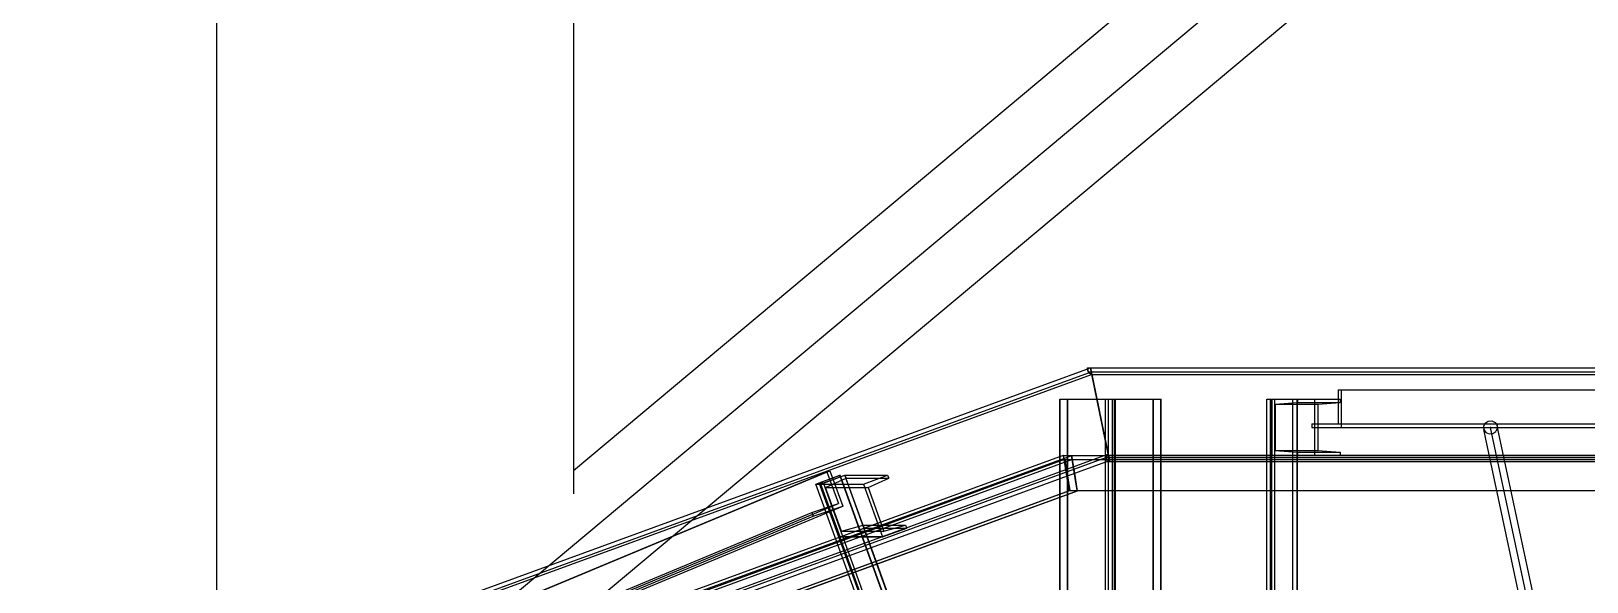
# Model space of a CAD drawing. Header units: millimetres. Extents: x 150209.93 to 150215.05, y 136675.65 to 136679.93.
# Drawn here: x 150213.6065 to 150213.673, y 136679.1361 to 136679.1597 of the extents above; entities that cross this region are included whole.
import ezdxf

# ---------------------------------------------------------------- set-up
doc = ezdxf.new("R2010")
doc.units = ezdxf.units.MM
doc.header["$LTSCALE"] = 0.25
for name, pattern in [('CENTER', [50.8, 31.75, -6.35, 6.35, -6.35]), ('XKITLINE00', [0]), ('XKITLINE02', [4, 2, -2]), ('XKITLINE03', [6, 3, -1, 1, -1])]:
    doc.linetypes.add(name, pattern=pattern)

# ---------------------------------------------------------------- blocks, each defined once
blk = doc.blocks.new('çatıı')
at = {"color": 8, "linetype": 'CENTER'}
for p, q in [((23430, 17470.27), (25173.61, 18930.27)), ((23255, 18200.27), (23430, 17380.27)), ((23430, 17654.86), (23430, 16010.75))]:
    blk.add_line(p, q, dxfattribs=at)
at = {"color": 8, "linetype": 'XKITLINE00'}
for p, q in [((23506.2, 17549.97), (25130.68, 18910.22)), ((23506.2, 17518.19), (25161.51, 18904.26)), ((23506.2, 17654.86), (23506.2, 17544.98))]:
    blk.add_line(p, q, dxfattribs=at)
at = {"color": 116, "linetype": 'XKITLINE02', "true_color": 0x136734}
for p, q in [((23362.25, 17478.08), (23616.15, 17570.82)), ((23362.58, 17477.64), (23616.79, 17570.49)), ((23615.97, 17571.66), (23616.15, 17570.82)), ((23616.13, 17571.02), (23616, 17571.67)), ((23616.13, 17571.02), (23616.82, 17570.49)), ((23616.13, 17571.02), (24787.73, 17571.02)), ((23616.15, 17570.82), (23616.79, 17570.49)), ((23616.56, 17571.87), (23616.58, 17571.87)), ((23616.56, 17571.87), (23616.61, 17571.87)), ((23616.79, 17570.49), (23620.34, 17553.43)), ((23616.82, 17570.49), (23620.35, 17553.26)), ((23616.82, 17570.49), (24788.53, 17570.49)), ((23669.5, 17567.16), (23669.5, 17559.96)), ((23669.5, 17567.16), (23757.67, 17567.16)), ((23670.13, 17567.16), (23670.13, 17559.16)), ((23610.05, 17544.26), (23610.05, 17565.17)), ((23610.05, 17565.17), (23631.7, 17565.17)), ((23610.15, 17544.29), (23610.15, 17565.17)), ((23611.69, 17544.86), (23611.69, 17565.17)), ((23611.78, 17544.89), (23611.78, 17565.17)), ((23619.78, 17397.18), (23619.78, 17565.17)), ((23620.43, 17397.18), (23620.43, 17565.17)), ((23621.33, 17397.18), (23621.33, 17565.17)), ((23621.97, 17397.18), (23621.97, 17565.17)), ((23629.97, 17397.18), (23629.97, 17565.17)), ((23630.06, 17397.18), (23630.06, 17565.17)), ((23631.61, 17397.18), (23631.61, 17565.17)), ((23631.7, 17545.67), (23631.7, 17565.17)), ((23654.26, 17565.17), (23660.83, 17565.17)), ((23654.26, 17545.67), (23654.26, 17565.17)), ((23655.05, 17441.17), (23655.05, 17565.17)), ((23655.35, 17545.67), (23655.35, 17565.17)), ((23655.35, 17565.17), (23669.92, 17565.17)), ((23655.35, 17565.17), (23655.35, 17553.17)), ((23655.95, 17441.17), (23655.95, 17565.17)), ((23656.05, 17564.11), (23660.83, 17564.49)), ((23656.05, 17564.11), (23665.14, 17564.11)), ((23656.05, 17564.11), (23656.05, 17554.24)), ((23659.74, 17565.17), (23659.74, 17441.17)), ((23659.8, 17441.17), (23659.8, 17565.17)), ((23660.76, 17441.17), (23660.76, 17565.17)), ((23660.83, 17545.67), (23660.83, 17565.17)), ((23660.83, 17565.17), (23660.83, 17564.49)), ((23660.83, 17564.49), (23669.92, 17564.49)), ((23664.44, 17565.17), (23664.44, 17553.17)), ((23665.14, 17564.11), (23669.92, 17564.49)), ((23665.14, 17564.11), (23665.14, 17554.24)), ((23669.92, 17565.17), (23669.92, 17564.49)), ((23620.67, 17552.08), (23618.73, 17561.52)), ((23663.85, 17559.96), (23663.85, 17559.16)), ((23663.85, 17559.96), (23757.05, 17559.96)), ((23700.89, 17560.05), (23700.54, 17559.4)), ((23700.89, 17560.05), (23701.54, 17560.47)), ((23701.54, 17560.47), (23702.31, 17560.54)), ((23702.31, 17560.54), (23703, 17560.24)), ((23703, 17560.24), (23703.43, 17559.66)), ((23663.85, 17559.16), (23757.67, 17559.16)), ((23700.54, 17559.4), (23700.59, 17558.69)), ((23700.95, 17557.01), (23700.59, 17558.69)), ((23700.59, 17558.69), (23701.02, 17558.11)), ((23701.02, 17558.11), (23701.71, 17557.81)), ((23701.71, 17557.81), (23702.48, 17557.88)), ((23702.48, 17557.88), (23703.13, 17558.3)), ((23703.47, 17558.95), (23703.13, 17558.3)), ((23703.23, 17559.16), (23757.67, 17559.16)), ((23703.75, 17558.15), (23703.43, 17559.66)), ((23703.43, 17559.66), (23703.47, 17558.95)), ((23365.5, 17460.36), (23620.34, 17553.43)), ((23620.34, 17553.43), (23619.91, 17552.71)), ((23656.05, 17554.24), (23665.14, 17554.24)), ((23656.05, 17554.24), (23660.83, 17553.85)), ((23660.83, 17553.85), (23669.92, 17553.85)), ((23660.83, 17553.85), (23660.83, 17553.17)), ((23665.14, 17554.24), (23669.92, 17553.85)), ((23669.92, 17553.85), (23669.92, 17553.17)), ((23356.46, 17460.3), (23610.87, 17553.2)), ((23356.74, 17459.45), (23611.13, 17552.35)), ((23357.61, 17460.06), (23612.61, 17553.17)), ((23357.73, 17459.24), (23612.63, 17552.32)), ((23365.35, 17459.73), (23619.91, 17552.71)), ((23612.06, 17545.67), (23610.85, 17553.17)), ((23610.85, 17553.17), (24777.99, 17553.17)), ((23612.09, 17545.67), (23610.87, 17553.2)), ((23610.87, 17553.2), (23612.61, 17553.17)), ((23611.1, 17552.32), (24777.87, 17552.32)), ((23611.1, 17552.32), (23612.13, 17545.67)), ((23611.13, 17552.35), (23612.16, 17545.67)), ((23611.13, 17552.35), (23612.63, 17552.32)), ((23613.79, 17545.67), (23612.58, 17553.17)), ((23612.6, 17552.32), (23613.72, 17545.67)), ((23612.61, 17553.17), (24777.99, 17553.17)), ((23613.23, 17549.36), (23612.61, 17553.17)), ((23612.63, 17552.32), (23613.75, 17545.64)), ((23612.75, 17552.32), (24777.87, 17552.32)), ((23620.35, 17553.26), (23619.88, 17552.72)), ((23619.88, 17552.72), (23620.06, 17551.87)), ((23619.88, 17552.72), (24787.73, 17552.72)), ((23619.91, 17552.71), (23620.09, 17551.87)), ((23620.06, 17551.87), (23620.1, 17551.87)), ((23620.06, 17551.87), (23620.1, 17551.87)), ((23620.35, 17553.26), (24788.53, 17553.26)), ((23655.35, 17553.17), (23669.92, 17553.17)), ((23702.05, 17551.87), (24788.63, 17551.87)), ((23702.05, 17551.87), (23705.09, 17551.87)), ((23492.67, 17521.5), (23560.33, 17549.64)), ((23493.3, 17521.71), (23560.96, 17549.85)), ((23557.94, 17547.05), (23563.09, 17548.93)), ((23564.93, 17527.78), (23557.94, 17547.05)), ((23557.94, 17547.05), (23559.03, 17547.05)), ((23558.69, 17547.29), (23563.15, 17548.93)), ((23600.93, 17430.77), (23558.69, 17547.29)), ((23558.69, 17547.29), (23559.59, 17547.29)), ((23559.03, 17547.05), (23564.18, 17548.93)), ((23559.03, 17547.05), (23564.18, 17548.93)), ((23565.89, 17528.13), (23559.03, 17547.05)), ((23559.03, 17547.05), (23568.13, 17547.05)), ((23563.12, 17535.78), (23559.03, 17547.05)), ((23559.59, 17547.29), (23564.12, 17548.93)), ((23601.83, 17430.77), (23559.59, 17547.29)), ((23560.05, 17546.29), (23564.41, 17548.29)), ((23560.33, 17549.64), (23560.96, 17549.85)), ((23560.33, 17549.64), (23562.79, 17542.87)), ((23560.96, 17549.85), (23563.69, 17542.34)), ((23605.32, 17432.41), (23563.09, 17548.93)), ((23563.09, 17548.93), (23563.15, 17548.93)), ((23605.39, 17432.41), (23563.15, 17548.93)), ((23606.35, 17432.41), (23564.12, 17548.93)), ((23564.12, 17548.93), (23564.18, 17548.93)), ((23571.04, 17530.01), (23564.18, 17548.93)), ((23564.18, 17548.93), (23573.28, 17548.93)), ((23564.18, 17548.93), (23564.41, 17548.29)), ((23564.41, 17548.29), (23573.51, 17548.29)), ((23568.13, 17547.05), (23573.28, 17548.93)), ((23568.13, 17547.05), (23572.22, 17535.78)), ((23569.15, 17546.29), (23573.51, 17548.29)), ((23573.28, 17548.93), (23573.51, 17548.29)), ((23358.24, 17452.97), (23612.09, 17545.67)), ((23358.29, 17452.96), (23612.16, 17545.67)), ((23359.35, 17452.74), (23613.75, 17545.64)), ((23560.05, 17546.29), (23569.15, 17546.29)), ((23563.41, 17537.01), (23560.05, 17546.29)), ((23569.15, 17546.29), (23572.51, 17537.01)), ((23612.06, 17545.67), (23612.13, 17545.67)), ((23612.06, 17545.67), (23613.82, 17545.67)), ((23612.09, 17545.67), (23612.16, 17545.67)), ((23613.72, 17545.67), (23613.79, 17545.67)), ((23613.75, 17545.64), (23613.83, 17545.64)), ((23613.79, 17545.67), (23613.82, 17545.67)), ((23703.37, 17545.67), (23706.41, 17545.67)), ((23391.85, 17489.8), (23534.52, 17541.91)), ((23489.46, 17512.81), (23557.12, 17540.95)), ((23489.73, 17512.06), (23557.39, 17540.2)), ((23495.12, 17514.73), (23562.79, 17542.87)), ((23496.02, 17514.2), (23563.69, 17542.34)), ((23557.12, 17540.95), (23562.79, 17542.87)), ((23557.12, 17540.95), (23557.39, 17540.2)), ((23557.39, 17540.2), (23563.69, 17542.34)), ((23563.12, 17535.78), (23568.27, 17537.66)), ((23563.41, 17537.01), (23568.04, 17538.3)), ((23563.41, 17537.01), (23572.51, 17537.01)), ((23568.04, 17538.3), (23577.13, 17538.3)), ((23568.04, 17538.3), (23568.27, 17537.66)), ((23568.27, 17537.66), (23577.36, 17537.66)), ((23572.22, 17535.78), (23577.36, 17537.66)), ((23572.51, 17537.01), (23577.13, 17538.3)), ((23577.13, 17538.3), (23577.36, 17537.66)), ((23563.12, 17535.78), (23572.22, 17535.78))]:
    blk.add_line(p, q, dxfattribs=at)
at = {"color": 7, "linetype": 'XKITLINE00'}
for p, q in [((23534.52, 17541.91), (23616.58, 17571.88)), ((23616, 17571.67), (23615.96, 17571.87)), ((23615.96, 17571.87), (23616.56, 17571.87)), ((23616.58, 17571.88), (23620.69, 17552.09)), ((23616.58, 17571.87), (23616.61, 17571.87)), ((23618.73, 17561.52), (23616.61, 17571.87)), ((23616.61, 17571.87), (24788.63, 17571.87)), ((23715.13, 17490.57), (23700.95, 17557.01)), ((23718.18, 17490.57), (23703.75, 17558.15)), ((23506.2, 17510.27), (23620.69, 17552.09)), ((23620.1, 17551.87), (23702.05, 17551.87)), ((23620.71, 17551.87), (23620.67, 17552.08)), ((23705.09, 17551.87), (23993.02, 17551.87)), ((23613.83, 17545.64), (23613.23, 17549.36)), ((23506.2, 17506.33), (23613.83, 17545.64)), ((23610.05, 17490.57), (23610.05, 17544.26)), ((23610.15, 17490.57), (23610.15, 17544.29)), ((23611.69, 17490.57), (23611.69, 17544.86)), ((23611.78, 17490.57), (23611.78, 17544.89)), ((23613.82, 17545.67), (23703.37, 17545.67)), ((23631.7, 17490.57), (23631.7, 17545.67)), ((23654.26, 17490.57), (23654.26, 17545.67)), ((23655.35, 17490.57), (23655.35, 17545.67)), ((23660.83, 17490.57), (23660.83, 17545.67)), ((23706.41, 17545.67), (23994.34, 17545.67)), ((23578.41, 17490.57), (23564.93, 17527.78)), ((23579.5, 17490.57), (23565.89, 17528.13)), ((23585.33, 17490.57), (23571.04, 17530.01))]:
    blk.add_line(p, q, dxfattribs=at)
at = {"color": 1, "linetype": 'XKITLINE03'}
for p, q in [((23621.74, 17397.18), (23621.74, 17565.17)), ((23655.35, 17441.17), (23655.35, 17565.17)), ((23670.13, 17559.16), (23757.67, 17559.16)), ((23720.99, 17470.27), (23702.01, 17559.17)), ((23621.74, 17553.17), (24776.17, 17553.17)), ((23664.44, 17553.17), (23655.35, 17553.17)), ((23601.27, 17430.53), (23559.03, 17547.05)), ((23496.02, 17514.2), (23563.69, 17542.34)), ((23572.22, 17535.78), (23563.12, 17535.78))]:
    blk.add_line(p, q, dxfattribs=at)
at = {"color": 1, "linetype": 'XKITLINE00'}
for centre in [(23621.74, 17565.17), (23655.35, 17565.17), (23670.13, 17559.16), (23702.01, 17559.17), (23621.74, 17553.17), (23655.35, 17553.17), (23664.44, 17553.17), (23559.03, 17547.05), (23563.69, 17542.34), (23563.12, 17535.78), (23572.22, 17535.78)]:
    blk.add_circle(centre, 0.05, dxfattribs=at)

msp = doc.modelspace()

# ---------------------------------------------------------------- block references
at = {"xscale": 0.0002000170049888334, "yscale": 0.0002000170049888334, "zscale": 0.0002000170049888334}
msp.add_blockref('çatıı', (150208.928067, 136675.630592), dxfattribs=at)

doc.saveas('drawing.dxf')
